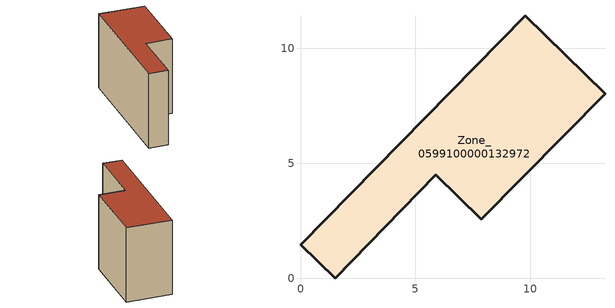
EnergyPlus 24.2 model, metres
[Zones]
Zone_0599100000132972
 floor ground (C_G): 5.88,4.5 1.5,0 0,1.45 9.77,11.41 13.24,8.03 7.87,2.57 z0
 wall outside (C_F): 9.77,11.41 0,1.45 1.5,0 5.88,4.5 7.87,2.57 13.24,8.03 9.77,11.41 z0:8.17
 roof outside (C_R): 13.24,8.03 9.77,11.41 0,1.45 1.5,0 5.88,4.5 7.87,2.57 z8.17
[BUILDING]
Pand.0599100000132972: North Axis=0; Terrain=City; Loads Convergence Tolerance Value=0.04; Temperature Convergence Tolerance Value=0.4; Solar Distribution=FullExterior; Maximum Number of Warmup Days=25; Minimum Number of Warmup Days=1
[Site:Location]
Rotterdam.The.Hague.AP_ZH_NLD Design_Conditions: Latitude=51.96; Longitude=4.45; Time Zone=1; Elevation=-4.5
[SITE:GROUNDTEMPERATURE:BUILDINGSURFACE]
18, 18, 18, 18, 18, 18, 18, 18, 18, 18, 18, 18
[MATERIAL] Thermal Absorptance=0.9; Solar Absorptance=0.7; Visible Absorptance=0.7
Name | Roughness | Thickness | Conductivity | Density | Specific Heat
G.TI.1946 | MediumSmooth | 0.15 | 1 | 540 | 1210
F.TI.1946 | Rough | 0.3 | 0.857143 | 1920 | 840
R.TI.1946 | MediumRough | 0.2 | 0.1 | 1500 | 1000
[CONSTRUCTION]
C_G: G.TI.1946
C_F: F.TI.1946
C_R: R.TI.1946
[ZONE]
Zone_0599100000132972: Type=1; Multiplier=1; Ceiling Height=Autocalculate; Volume=Autocalculate; Floor Area=autocalculate; Part of Total Floor Area=Yes
[ZONEINFILTRATION:DESIGNFLOWRATE]
Infil_Zone_0599100000132972: Zone or ZoneList or Space or SpaceList=Zone_0599100000132972; Schedule=AlwaysOn; Design Flow Rate Calculation Method=Flow/Area; Flow Rate per Floor Area=0.003; Constant Term Coefficient=1; Temperature Term Coefficient=0; Velocity Term Coefficient=0; Velocity Squared Term Coefficient=0
[HVACTEMPLATE:ZONE:IDEALLOADSAIRSYSTEM]
Zone_0599100000132972: Maximum Heating Supply Air Temperature=50; Minimum Cooling Supply Air Temperature=13; Maximum Heating Supply Air Humidity Ratio=0.0156; Minimum Cooling Supply Air Humidity Ratio=0.0077; Heating Limit=NoLimit; Cooling Limit=NoLimit; Dehumidification Control Type=ConstantSensibleHeatRatio; Cooling Sensible Heat Ratio=0.7; Dehumidification Setpoint=60; Humidification Control Type=None; Humidification Setpoint=30; Outdoor Air Method=None; Outdoor Air Flow Rate per Person=0.00944; Outdoor Air Flow Rate per Zone Floor Area=0; Outdoor Air Flow Rate per Zone=0; Demand Controlled Ventilation Type=None; Outdoor Air Economizer Type=NoEconomizer; Heat Recovery Type=None; Sensible Heat Recovery Effectiveness=0.7; Latent Heat Recovery Effectiveness=0.65
[ZONECONTROL:THERMOSTAT]
ThermostatControl_Zone_0599100000132972: Zone or ZoneList=Zone_0599100000132972; Control Type Schedule=DualSetpointControlType; Control 1=Thermostat_Zone_0599100000132972; Temperature Difference Between Cutout And Setpoint=0
[THERMOSTATSETPOINT:DUALSETPOINT]
Thermostat_Zone_0599100000132972: Heating Setpoint Temperature Schedule=HeatingSetpoint_Zone_0599100000132972; Cooling Setpoint Temperature Schedule=CoolingSetpoint_Zone_0599100000132972
[SCHEDULE:COMPACT]
HeatingSetpoint_Zone_0599100000132972: Through: 12/31, For: AllDays, Until: 24:00, 21
CoolingSetpoint_Zone_0599100000132972: Through: 12/31, For: AllDays, Until: 24:00, 24
DualSetpointControlType: Through: 12/31, For: AllDays, Until: 24:00, 4
AlwaysOn: Through: 12/31, For: AllDays, Until: 24:00, 1
